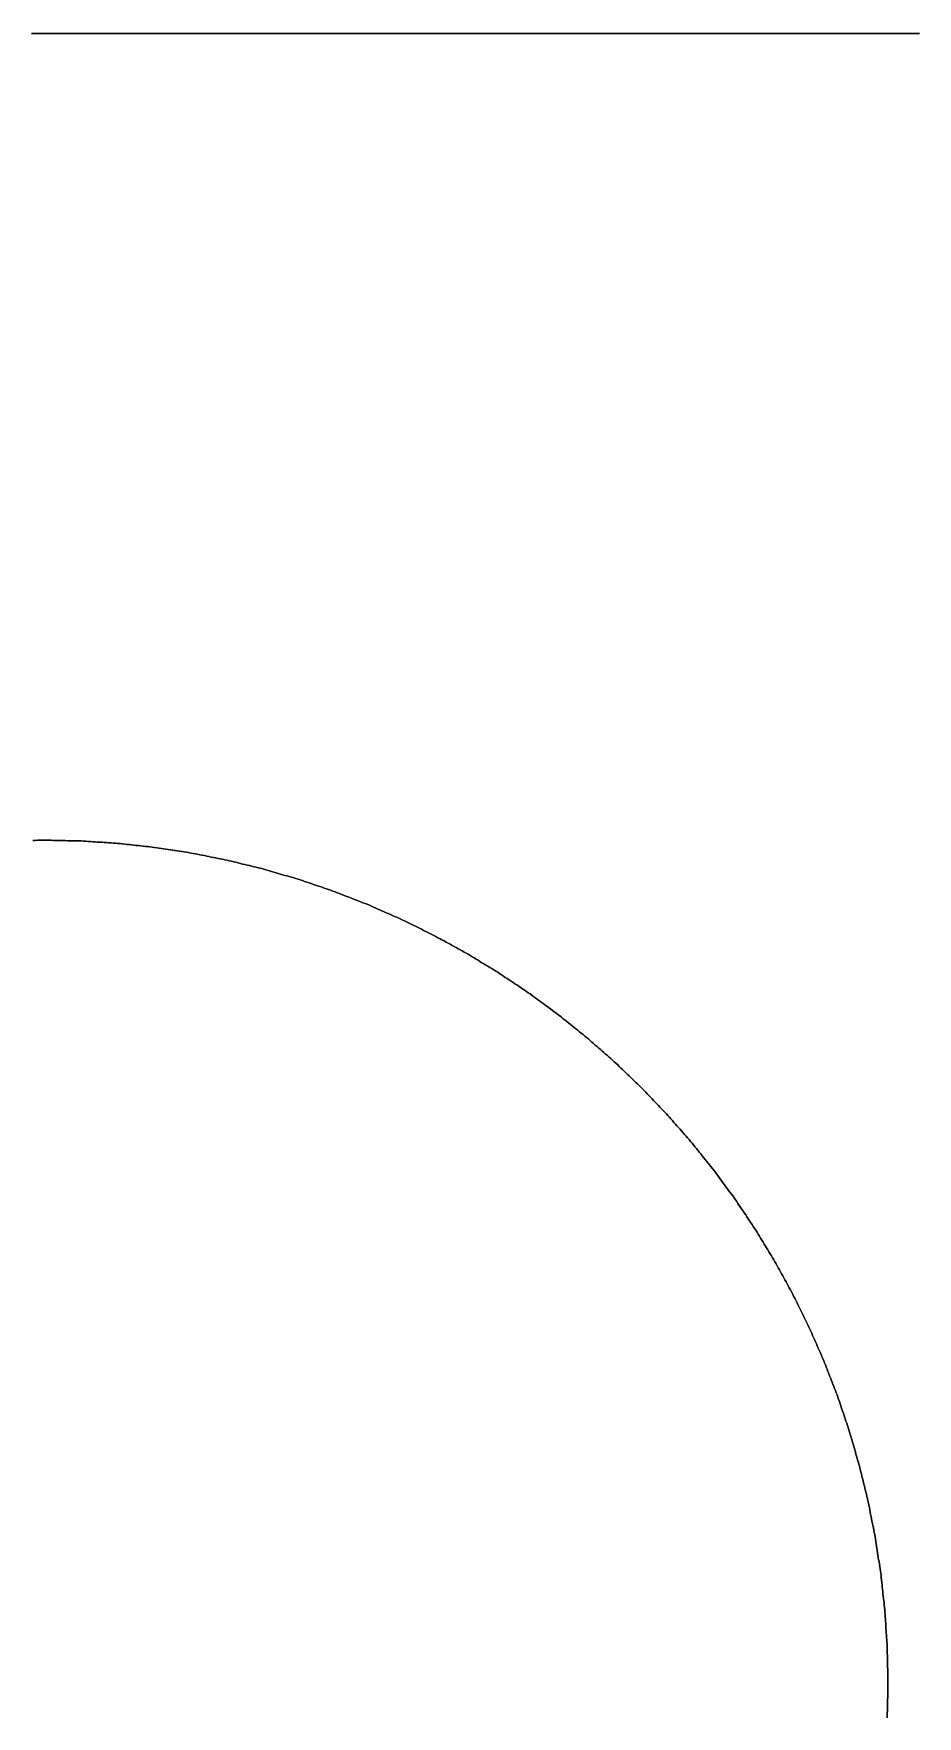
# Model space of a CAD drawing. Header units: millimetres. Extents: x -163 to 163, y 0 to 90.
# Drawn here: x 125.85 to 137.9, y 67.05 to 90 of the extents above; entities that cross this region are included whole.
import ezdxf

# ---------------------------------------------------------------- set-up
doc = ezdxf.new("R2010")
doc.units = ezdxf.units.MM

msp = doc.modelspace()

# ---------------------------------------------------------------- linework, layer by layer
for points in [[(125.824, 90), (125.86, 90), (125.896, 90), (125.933, 90), (125.969, 90), (126.005, 90), (126.041, 90), (126.078, 90), (126.114, 90), (126.15, 90), (126.186, 90), (126.222, 90), (126.259, 90), (126.295, 90), (126.331, 90), (126.368, 90), (126.404, 90), (126.44, 90), (126.476, 90), (126.512, 90), (126.549, 90), (126.585, 90), (126.621, 90), (126.657, 90), (126.694, 90), (126.73, 90), (126.766, 90), (126.802, 90), (126.839, 90), (126.875, 90), (126.911, 90), (126.947, 90), (126.984, 90), (127.02, 90), (127.056, 90), (127.092, 90), (127.129, 90), (127.165, 90), (127.201, 90), (127.237, 90), (127.274, 90), (127.31, 90), (127.346, 90), (127.382, 90), (127.419, 90), (127.455, 90), (127.491, 90), (127.527, 90), (127.564, 90), (127.6, 90), (127.636, 90), (127.672, 90), (127.709, 90), (127.745, 90), (127.781, 90), (127.817, 90), (127.854, 90), (127.89, 90), (127.926, 90), (127.962, 90), (127.999, 90), (128.035, 90), (128.071, 90), (128.108, 90), (128.144, 90), (128.18, 90), (128.216, 90), (128.252, 90), (128.289, 90), (128.325, 90), (128.361, 90), (128.398, 90), (128.434, 90), (128.47, 90), (128.506, 90), (128.542, 90), (128.579, 90), (128.615, 90), (128.651, 90), (128.688, 90), (128.724, 90), (128.76, 90), (128.796, 90), (128.832, 90), (128.869, 90), (128.905, 90), (128.941, 90), (128.977, 90), (129.014, 90), (129.05, 90), (129.086, 90), (129.122, 90), (129.159, 90), (129.195, 90), (129.231, 90), (129.267, 90), (129.304, 90), (129.34, 90), (129.376, 90), (129.412, 90), (129.449, 90), (129.485, 90), (129.521, 90), (129.557, 90), (129.594, 90), (129.63, 90), (129.666, 90), (129.702, 90), (129.739, 90), (129.775, 90), (129.811, 90), (129.847, 90), (129.884, 90), (129.92, 90), (129.956, 90), (129.992, 90), (130.029, 90), (130.065, 90), (130.101, 90), (130.137, 90), (130.174, 90), (130.21, 90), (130.246, 90), (130.282, 90), (130.319, 90), (130.355, 90), (130.391, 90), (130.428, 90), (130.464, 90), (130.5, 90), (130.536, 90), (130.572, 90), (130.609, 90), (130.645, 90), (130.681, 90), (130.718, 90), (130.754, 90), (130.79, 90), (130.826, 90), (130.862, 90), (130.899, 90), (130.935, 90), (130.971, 90), (131.007, 90), (131.044, 90), (131.08, 90), (131.116, 90), (131.152, 90), (131.189, 90), (131.225, 90), (131.261, 90), (131.297, 90), (131.334, 90), (131.37, 90), (131.406, 90), (131.442, 90), (131.479, 90), (131.515, 90), (131.551, 90), (131.587, 90), (131.624, 90), (131.66, 90), (131.696, 90), (131.732, 90), (131.769, 90), (131.805, 90), (131.841, 90), (131.877, 90), (131.914, 90), (131.95, 90), (131.986, 90), (132.022, 90), (132.059, 90), (132.095, 90), (132.131, 90), (132.168, 90), (132.204, 90), (132.24, 90), (132.276, 90), (132.312, 90), (132.349, 90), (132.385, 90), (132.421, 90), (132.458, 90), (132.494, 90), (132.53, 90), (132.566, 90), (132.602, 90), (132.639, 90), (132.675, 90), (132.711, 90), (132.748, 90), (132.784, 90), (132.82, 90), (132.856, 90), (132.892, 90), (132.929, 90), (132.965, 90), (133.001, 90), (133.037, 90), (133.074, 90), (133.11, 90), (133.146, 90), (133.182, 90), (133.219, 90), (133.255, 90), (133.291, 90), (133.327, 90), (133.364, 90), (133.4, 90), (133.436, 90), (133.472, 90), (133.509, 90), (133.545, 90), (133.581, 90), (133.618, 90), (133.654, 90), (133.69, 90), (133.726, 90), (133.762, 90), (133.799, 90), (133.835, 90), (133.871, 90), (133.908, 90), (133.944, 90), (133.98, 90), (134.016, 90), (134.053, 90), (134.089, 90), (134.125, 90), (134.161, 90), (134.198, 90), (134.234, 90), (134.27, 90), (134.306, 90), (134.343, 90), (134.379, 90), (134.415, 90), (134.451, 90), (134.488, 90), (134.524, 90), (134.56, 90), (134.596, 90), (134.632, 90), (134.669, 90), (134.705, 90), (134.741, 90), (134.778, 90), (134.814, 90), (134.85, 90), (134.886, 90), (134.922, 90), (134.959, 90), (134.995, 90), (135.031, 90), (135.067, 90), (135.104, 90), (135.14, 90), (135.176, 90), (135.212, 90), (135.249, 90), (135.285, 90), (135.321, 90), (135.357, 90), (135.394, 90), (135.43, 90), (135.466, 90), (135.502, 90), (135.539, 90), (135.575, 90), (135.611, 90), (135.647, 90), (135.684, 90), (135.72, 90), (135.756, 90), (135.792, 90), (135.829, 90), (135.865, 90), (135.901, 90), (135.938, 90), (135.974, 90), (136.01, 90), (136.046, 90), (136.082, 90), (136.119, 90), (136.155, 90), (136.191, 90), (136.228, 90), (136.264, 90), (136.3, 90), (136.336, 90), (136.373, 90), (136.409, 90), (136.445, 90), (136.481, 90), (136.518, 90), (136.554, 90), (136.59, 90), (136.626, 90), (136.662, 90), (136.699, 90), (136.735, 90), (136.771, 90), (136.808, 90), (136.844, 90), (136.88, 90), (136.916, 90), (136.952, 90), (136.989, 90), (137.025, 90), (137.061, 90), (137.097, 90), (137.134, 90), (137.17, 90), (137.206, 90), (137.242, 90), (137.279, 90), (137.315, 90), (137.351, 90), (137.387, 90), (137.424, 90), (137.46, 90), (137.496, 90), (137.532, 90), (137.569, 90), (137.605, 90), (137.641, 90), (137.678, 90), (137.714, 90), (137.75, 90), (137.786, 90), (137.822, 90), (137.859, 90), (137.895, 90), (137.931, 90)], [(137.931, 90), (137.895, 90), (137.859, 90), (137.822, 90), (137.786, 90), (137.75, 90), (137.714, 90), (137.678, 90), (137.641, 90), (137.605, 90), (137.569, 90), (137.532, 90), (137.496, 90), (137.46, 90), (137.424, 90), (137.387, 90), (137.351, 90), (137.315, 90), (137.279, 90), (137.242, 90), (137.206, 90), (137.17, 90), (137.134, 90), (137.097, 90), (137.061, 90), (137.025, 90), (136.989, 90), (136.952, 90), (136.916, 90), (136.88, 90), (136.844, 90), (136.808, 90), (136.771, 90), (136.735, 90), (136.699, 90), (136.662, 90), (136.626, 90), (136.59, 90), (136.554, 90), (136.518, 90), (136.481, 90), (136.445, 90), (136.409, 90), (136.373, 90), (136.336, 90), (136.3, 90), (136.264, 90), (136.228, 90), (136.191, 90), (136.155, 90), (136.119, 90), (136.082, 90), (136.046, 90), (136.01, 90), (135.974, 90), (135.938, 90), (135.901, 90), (135.865, 90), (135.829, 90), (135.792, 90), (135.756, 90), (135.72, 90), (135.684, 90), (135.647, 90), (135.611, 90), (135.575, 90), (135.539, 90), (135.502, 90), (135.466, 90), (135.43, 90), (135.394, 90), (135.357, 90), (135.321, 90), (135.285, 90), (135.249, 90), (135.212, 90), (135.176, 90), (135.14, 90), (135.104, 90), (135.067, 90), (135.031, 90), (134.995, 90), (134.959, 90), (134.922, 90), (134.886, 90), (134.85, 90), (134.814, 90), (134.778, 90), (134.741, 90), (134.705, 90), (134.669, 90), (134.632, 90), (134.596, 90), (134.56, 90), (134.524, 90), (134.488, 90), (134.451, 90), (134.415, 90), (134.379, 90), (134.343, 90), (134.306, 90), (134.27, 90), (134.234, 90), (134.198, 90), (134.161, 90), (134.125, 90), (134.089, 90), (134.053, 90), (134.016, 90), (133.98, 90), (133.944, 90), (133.908, 90), (133.871, 90), (133.835, 90), (133.799, 90), (133.762, 90), (133.726, 90), (133.69, 90), (133.654, 90), (133.618, 90), (133.581, 90), (133.545, 90), (133.509, 90), (133.472, 90), (133.436, 90), (133.4, 90), (133.364, 90), (133.327, 90), (133.291, 90), (133.255, 90), (133.219, 90), (133.182, 90), (133.146, 90), (133.11, 90), (133.074, 90), (133.037, 90), (133.001, 90), (132.965, 90), (132.929, 90), (132.892, 90), (132.856, 90), (132.82, 90), (132.784, 90), (132.748, 90), (132.711, 90), (132.675, 90), (132.639, 90), (132.602, 90), (132.566, 90), (132.53, 90), (132.494, 90), (132.458, 90), (132.421, 90), (132.385, 90), (132.349, 90), (132.312, 90), (132.276, 90), (132.24, 90), (132.204, 90), (132.168, 90), (132.131, 90), (132.095, 90), (132.059, 90), (132.022, 90), (131.986, 90), (131.95, 90), (131.914, 90), (131.877, 90), (131.841, 90), (131.805, 90), (131.769, 90), (131.732, 90), (131.696, 90), (131.66, 90), (131.624, 90), (131.587, 90), (131.551, 90), (131.515, 90), (131.479, 90), (131.442, 90), (131.406, 90), (131.37, 90), (131.334, 90), (131.297, 90), (131.261, 90), (131.225, 90), (131.189, 90), (131.152, 90), (131.116, 90), (131.08, 90), (131.044, 90), (131.007, 90), (130.971, 90), (130.935, 90), (130.899, 90), (130.862, 90), (130.826, 90), (130.79, 90), (130.754, 90), (130.718, 90), (130.681, 90), (130.645, 90), (130.609, 90), (130.572, 90), (130.536, 90), (130.5, 90), (130.464, 90), (130.428, 90), (130.391, 90), (130.355, 90), (130.319, 90), (130.282, 90), (130.246, 90), (130.21, 90), (130.174, 90), (130.137, 90), (130.101, 90), (130.065, 90), (130.029, 90), (129.992, 90), (129.956, 90), (129.92, 90), (129.884, 90), (129.847, 90), (129.811, 90), (129.775, 90), (129.739, 90), (129.702, 90), (129.666, 90), (129.63, 90), (129.594, 90), (129.557, 90), (129.521, 90), (129.485, 90), (129.449, 90), (129.412, 90), (129.376, 90), (129.34, 90), (129.304, 90), (129.267, 90), (129.231, 90), (129.195, 90), (129.159, 90), (129.122, 90), (129.086, 90), (129.05, 90), (129.014, 90), (128.977, 90), (128.941, 90), (128.905, 90), (128.869, 90), (128.832, 90), (128.796, 90), (128.76, 90), (128.724, 90), (128.688, 90), (128.651, 90), (128.615, 90), (128.579, 90), (128.542, 90), (128.506, 90), (128.47, 90), (128.434, 90), (128.398, 90), (128.361, 90), (128.325, 90), (128.289, 90), (128.252, 90), (128.216, 90), (128.18, 90), (128.144, 90), (128.108, 90), (128.071, 90), (128.035, 90), (127.999, 90), (127.962, 90), (127.926, 90), (127.89, 90), (127.854, 90), (127.817, 90), (127.781, 90), (127.745, 90), (127.709, 90), (127.672, 90), (127.636, 90), (127.6, 90), (127.564, 90), (127.527, 90), (127.491, 90), (127.455, 90), (127.419, 90), (127.382, 90), (127.346, 90), (127.31, 90), (127.274, 90), (127.237, 90), (127.201, 90), (127.165, 90), (127.129, 90), (127.092, 90), (127.056, 90), (127.02, 90), (126.984, 90), (126.947, 90), (126.911, 90), (126.875, 90), (126.839, 90), (126.802, 90), (126.766, 90), (126.73, 90), (126.694, 90), (126.657, 90), (126.621, 90), (126.585, 90), (126.549, 90), (126.512, 90), (126.476, 90), (126.44, 90), (126.404, 90), (126.368, 90), (126.331, 90), (126.295, 90), (126.259, 90), (126.222, 90), (126.186, 90), (126.15, 90), (126.114, 90), (126.078, 90), (126.041, 90), (126.005, 90), (125.969, 90), (125.933, 90), (125.896, 90), (125.86, 90), (125.824, 90)], [(125.843, 78.997), (125.875, 78.997), (125.906, 78.998), (125.937, 78.999), (125.969, 78.999), (126, 79), (126.031, 78.999), (126.063, 78.999), (126.094, 78.998), (126.125, 78.997), (126.157, 78.997), (126.188, 78.996), (126.219, 78.995), (126.251, 78.995), (126.282, 78.994), (126.314, 78.993), (126.345, 78.992), (126.376, 78.992), (126.408, 78.991), (126.439, 78.99), (126.47, 78.99), (126.502, 78.989), (126.533, 78.987), (126.564, 78.985), (126.595, 78.983), (126.627, 78.981), (126.658, 78.979), (126.689, 78.977), (126.721, 78.975), (126.752, 78.973), (126.783, 78.971), (126.815, 78.969), (126.846, 78.966), (126.877, 78.964), (126.908, 78.962), (126.94, 78.96), (126.971, 78.958), (127.002, 78.956), (127.033, 78.953), (127.065, 78.949), (127.096, 78.946), (127.127, 78.943), (127.158, 78.939), (127.189, 78.936), (127.22, 78.932), (127.252, 78.929), (127.283, 78.926), (127.314, 78.922), (127.345, 78.919), (127.376, 78.915), (127.408, 78.912), (127.439, 78.908), (127.47, 78.905), (127.501, 78.902), (127.532, 78.897), (127.563, 78.892), (127.594, 78.887), (127.625, 78.883), (127.656, 78.878), (127.687, 78.873), (127.718, 78.868), (127.749, 78.863), (127.78, 78.859), (127.811, 78.854), (127.842, 78.849), (127.873, 78.844), (127.904, 78.84), (127.935, 78.835), (127.966, 78.83), (127.997, 78.825), (128.028, 78.819), (128.058, 78.813), (128.089, 78.807), (128.12, 78.801), (128.151, 78.795), (128.181, 78.789), (128.212, 78.782), (128.243, 78.776), (128.274, 78.77), (128.305, 78.764), (128.335, 78.758), (128.366, 78.752), (128.397, 78.746), (128.428, 78.74), (128.458, 78.734), (128.489, 78.727), (128.52, 78.72), (128.55, 78.712), (128.58, 78.705), (128.611, 78.698), (128.641, 78.69), (128.672, 78.683), (128.702, 78.675), (128.733, 78.668), (128.763, 78.66), (128.794, 78.653), (128.824, 78.645), (128.855, 78.638), (128.885, 78.631), (128.915, 78.623), (128.946, 78.616), (128.976, 78.608), (129.007, 78.599), (129.037, 78.591), (129.067, 78.582), (129.097, 78.573), (129.127, 78.564), (129.157, 78.555), (129.187, 78.547), (129.217, 78.538), (129.247, 78.529), (129.277, 78.52), (129.308, 78.512), (129.338, 78.503), (129.368, 78.494), (129.398, 78.485), (129.428, 78.477), (129.458, 78.468), (129.488, 78.458), (129.518, 78.448), (129.547, 78.438), (129.577, 78.427), (129.607, 78.417), (129.636, 78.407), (129.666, 78.397), (129.696, 78.387), (129.725, 78.377), (129.755, 78.367), (129.785, 78.357), (129.814, 78.347), (129.844, 78.337), (129.874, 78.327), (129.904, 78.317), (129.933, 78.306), (129.962, 78.295), (129.992, 78.284), (130.021, 78.272), (130.05, 78.261), (130.079, 78.25), (130.109, 78.238), (130.138, 78.227), (130.167, 78.216), (130.196, 78.204), (130.225, 78.193), (130.255, 78.181), (130.284, 78.17), (130.313, 78.159), (130.342, 78.147), (130.372, 78.136), (130.401, 78.125), (130.43, 78.112), (130.458, 78.099), (130.487, 78.087), (130.516, 78.074), (130.544, 78.061), (130.573, 78.049), (130.602, 78.036), (130.63, 78.024), (130.659, 78.011), (130.688, 77.998), (130.717, 77.986), (130.745, 77.973), (130.774, 77.96), (130.803, 77.948), (130.831, 77.935), (130.86, 77.923), (130.888, 77.909), (130.916, 77.895), (130.944, 77.881), (130.973, 77.867), (131.001, 77.853), (131.029, 77.839), (131.057, 77.825), (131.085, 77.812), (131.113, 77.798), (131.141, 77.784), (131.169, 77.77), (131.198, 77.756), (131.226, 77.742), (131.254, 77.728), (131.282, 77.714), (131.31, 77.701), (131.338, 77.686), (131.365, 77.67), (131.393, 77.655), (131.42, 77.64), (131.448, 77.625), (131.475, 77.61), (131.503, 77.595), (131.53, 77.58), (131.558, 77.565), (131.585, 77.55), (131.613, 77.535), (131.64, 77.52), (131.668, 77.505), (131.695, 77.489), (131.723, 77.474), (131.75, 77.459), (131.777, 77.443), (131.804, 77.427), (131.83, 77.41), (131.857, 77.394), (131.884, 77.378), (131.911, 77.362), (131.938, 77.345), (131.964, 77.329), (131.991, 77.313), (132.018, 77.297), (132.045, 77.28), (132.072, 77.264), (132.099, 77.248), (132.125, 77.232), (132.152, 77.215), (132.179, 77.199), (132.205, 77.182), (132.231, 77.164), (132.257, 77.147), (132.283, 77.129), (132.309, 77.112), (132.335, 77.094), (132.361, 77.077), (132.388, 77.06), (132.414, 77.042), (132.44, 77.025), (132.466, 77.007), (132.492, 76.99), (132.518, 76.973), (132.544, 76.955), (132.57, 76.938), (132.596, 76.92), (132.621, 76.902), (132.647, 76.883), (132.672, 76.865), (132.697, 76.846), (132.723, 76.828), (132.748, 76.809), (132.773, 76.79), (132.798, 76.772), (132.824, 76.753), (132.849, 76.735), (132.874, 76.716), (132.9, 76.698), (132.925, 76.679), (132.95, 76.661), (132.975, 76.642), (133.001, 76.624), (133.025, 76.604), (133.05, 76.584), (133.074, 76.565), (133.099, 76.545), (133.123, 76.525), (133.147, 76.506), (133.172, 76.486), (133.196, 76.467), (133.221, 76.447), (133.245, 76.427), (133.27, 76.408), (133.294, 76.388), (133.319, 76.368), (133.343, 76.349), (133.368, 76.329), (133.392, 76.31), (133.416, 76.289), (133.439, 76.268), (133.463, 76.247), (133.486, 76.227), (133.51, 76.206), (133.534, 76.185), (133.557, 76.165), (133.581, 76.144), (133.604, 76.123), (133.628, 76.103), (133.651, 76.082), (133.675, 76.061), (133.699, 76.041), (133.722, 76.02), (133.746, 75.999), (133.769, 75.979), (133.792, 75.957), (133.815, 75.935), (133.837, 75.914), (133.86, 75.892), (133.883, 75.87), (133.905, 75.849), (133.928, 75.827), (133.951, 75.805), (133.973, 75.784), (133.996, 75.762), (134.018, 75.74), (134.041, 75.718), (134.064, 75.697), (134.086, 75.675), (134.109, 75.653), (134.132, 75.632), (134.153, 75.609), (134.175, 75.586), (134.197, 75.564), (134.218, 75.541), (134.24, 75.518), (134.262, 75.496), (134.284, 75.473), (134.305, 75.451), (134.327, 75.428), (134.349, 75.405), (134.37, 75.383), (134.392, 75.36), (134.414, 75.337), (134.435, 75.315), (134.457, 75.292), (134.479, 75.269), (134.499, 75.246), (134.52, 75.222), (134.541, 75.199), (134.561, 75.175), (134.582, 75.151), (134.603, 75.128), (134.623, 75.104), (134.644, 75.081), (134.665, 75.057), (134.685, 75.034), (134.706, 75.01), (134.727, 74.986), (134.747, 74.963), (134.768, 74.939), (134.789, 74.916), (134.81, 74.892), (134.829, 74.868), (134.849, 74.843), (134.868, 74.819), (134.888, 74.794), (134.908, 74.77), (134.927, 74.745), (134.947, 74.721), (134.967, 74.696), (134.986, 74.672), (135.006, 74.647), (135.025, 74.623), (135.045, 74.599), (135.065, 74.574), (135.084, 74.55), (135.104, 74.525), (135.124, 74.501), (135.142, 74.475), (135.161, 74.45), (135.179, 74.425), (135.198, 74.4), (135.216, 74.374), (135.235, 74.349), (135.253, 74.324), (135.272, 74.298), (135.29, 74.273), (135.309, 74.248), (135.328, 74.223), (135.346, 74.197), (135.365, 74.172), (135.383, 74.147), (135.402, 74.121), (135.42, 74.096), (135.438, 74.07), (135.455, 74.044), (135.473, 74.018), (135.49, 73.992), (135.507, 73.966), (135.525, 73.94), (135.542, 73.914), (135.56, 73.888), (135.577, 73.861), (135.594, 73.835), (135.612, 73.809), (135.629, 73.783), (135.647, 73.757), (135.664, 73.731), (135.682, 73.705), (135.699, 73.679), (135.715, 73.652), (135.732, 73.625), (135.748, 73.599), (135.764, 73.572), (135.78, 73.545), (135.797, 73.518), (135.813, 73.491), (135.829, 73.464), (135.845, 73.438), (135.862, 73.411), (135.878, 73.384), (135.894, 73.357), (135.91, 73.33), (135.927, 73.304), (135.943, 73.277), (135.959, 73.25), (135.974, 73.223), (135.989, 73.195), (136.005, 73.168), (136.02, 73.14), (136.035, 73.113), (136.05, 73.085), (136.065, 73.058), (136.08, 73.03), (136.095, 73.003), (136.11, 72.975), (136.125, 72.948), (136.14, 72.92), (136.155, 72.893), (136.17, 72.865), (136.186, 72.838), (136.201, 72.81), (136.214, 72.782), (136.228, 72.754), (136.242, 72.726), (136.256, 72.698), (136.27, 72.669), (136.284, 72.641), (136.298, 72.613), (136.312, 72.585), (136.325, 72.557), (136.339, 72.529), (136.353, 72.501), (136.367, 72.473), (136.381, 72.444), (136.395, 72.416), (136.409, 72.388), (136.423, 72.36), (136.435, 72.331), (136.448, 72.303), (136.46, 72.274), (136.473, 72.245), (136.486, 72.217), (136.498, 72.188), (136.511, 72.159), (136.524, 72.13), (136.536, 72.102), (136.549, 72.073), (136.561, 72.044), (136.574, 72.016), (136.587, 71.987), (136.599, 71.958), (136.612, 71.93), (136.625, 71.901), (136.636, 71.872), (136.647, 71.842), (136.659, 71.813), (136.67, 71.784), (136.681, 71.755), (136.693, 71.725), (136.704, 71.696), (136.716, 71.667), (136.727, 71.638), (136.738, 71.609), (136.75, 71.579), (136.761, 71.55), (136.772, 71.521), (136.784, 71.492), (136.795, 71.462), (136.806, 71.433), (136.817, 71.404), (136.827, 71.374), (136.837, 71.344), (136.847, 71.314), (136.857, 71.285), (136.867, 71.255), (136.877, 71.225), (136.887, 71.196), (136.897, 71.166), (136.907, 71.136), (136.917, 71.107), (136.927, 71.077), (136.938, 71.047), (136.948, 71.018), (136.958, 70.988), (136.968, 70.958), (136.977, 70.928), (136.985, 70.898), (136.994, 70.868), (137.003, 70.838), (137.012, 70.808), (137.02, 70.777), (137.029, 70.747), (137.038, 70.717), (137.047, 70.687), (137.055, 70.657), (137.064, 70.627), (137.073, 70.597), (137.082, 70.567), (137.091, 70.537), (137.099, 70.507), (137.108, 70.476), (137.116, 70.446), (137.123, 70.415), (137.131, 70.385), (137.138, 70.355), (137.145, 70.324), (137.153, 70.294), (137.16, 70.263), (137.168, 70.233), (137.175, 70.202), (137.183, 70.172), (137.19, 70.141), (137.198, 70.111), (137.205, 70.08), (137.212, 70.05), (137.22, 70.02), (137.227, 69.989), (137.234, 69.958), (137.24, 69.928), (137.246, 69.897), (137.252, 69.866), (137.258, 69.835), (137.264, 69.805), (137.27, 69.774), (137.276, 69.743), (137.282, 69.712), (137.289, 69.681), (137.295, 69.651), (137.301, 69.62), (137.307, 69.589), (137.313, 69.558), (137.319, 69.528), (137.325, 69.497), (137.33, 69.466), (137.335, 69.435), (137.34, 69.404), (137.344, 69.373), (137.349, 69.342), (137.354, 69.311), (137.359, 69.28), (137.363, 69.249), (137.368, 69.218), (137.373, 69.187), (137.378, 69.156), (137.383, 69.125), (137.387, 69.094), (137.392, 69.063), (137.397, 69.032), (137.402, 69.001), (137.405, 68.97), (137.408, 68.939), (137.412, 68.908), (137.415, 68.876), (137.419, 68.845), (137.422, 68.814), (137.426, 68.783), (137.429, 68.752), (137.432, 68.72), (137.436, 68.689), (137.439, 68.658), (137.443, 68.627), (137.446, 68.596), (137.449, 68.565), (137.453, 68.533), (137.456, 68.502), (137.458, 68.471), (137.46, 68.44), (137.462, 68.408), (137.464, 68.377), (137.466, 68.346), (137.469, 68.315), (137.471, 68.283), (137.473, 68.252), (137.475, 68.221), (137.477, 68.189), (137.479, 68.158), (137.481, 68.127), (137.483, 68.095), (137.485, 68.064), (137.487, 68.033), (137.489, 68.002), (137.49, 67.97), (137.49, 67.939), (137.491, 67.908), (137.492, 67.876), (137.492, 67.845), (137.493, 67.814), (137.494, 67.782), (137.495, 67.751), (137.495, 67.719), (137.496, 67.688), (137.497, 67.657), (137.497, 67.625), (137.498, 67.594), (137.499, 67.563), (137.499, 67.531), (137.5, 67.5), (137.499, 67.531), (137.499, 67.563), (137.498, 67.594), (137.497, 67.625), (137.497, 67.657), (137.496, 67.688), (137.495, 67.719), (137.495, 67.751), (137.494, 67.782), (137.493, 67.814), (137.492, 67.845), (137.492, 67.876), (137.491, 67.908), (137.49, 67.939), (137.49, 67.97), (137.489, 68.002), (137.487, 68.033), (137.485, 68.064), (137.483, 68.095), (137.481, 68.127), (137.479, 68.158), (137.477, 68.189), (137.475, 68.221), (137.473, 68.252), (137.471, 68.283), (137.469, 68.315), (137.466, 68.346), (137.464, 68.377), (137.462, 68.408), (137.46, 68.44), (137.458, 68.471), (137.456, 68.502), (137.453, 68.533), (137.449, 68.565), (137.446, 68.596), (137.443, 68.627), (137.439, 68.658), (137.436, 68.689), (137.432, 68.72), (137.429, 68.752), (137.426, 68.783), (137.422, 68.814), (137.419, 68.845), (137.415, 68.876), (137.412, 68.908), (137.408, 68.939), (137.405, 68.97), (137.402, 69.001), (137.397, 69.032), (137.392, 69.063), (137.387, 69.094), (137.383, 69.125), (137.378, 69.156), (137.373, 69.187), (137.368, 69.218), (137.363, 69.249), (137.359, 69.28), (137.354, 69.311), (137.349, 69.342), (137.344, 69.373), (137.34, 69.404), (137.335, 69.435), (137.33, 69.466), (137.325, 69.497), (137.319, 69.528), (137.313, 69.558), (137.307, 69.589), (137.301, 69.62), (137.295, 69.651), (137.289, 69.681), (137.282, 69.712), (137.276, 69.743), (137.27, 69.774), (137.264, 69.805), (137.258, 69.835), (137.252, 69.866), (137.246, 69.897), (137.24, 69.928), (137.234, 69.958), (137.227, 69.989), (137.22, 70.02), (137.212, 70.05), (137.205, 70.08), (137.198, 70.111), (137.19, 70.141), (137.183, 70.172), (137.175, 70.202), (137.168, 70.233), (137.16, 70.263), (137.153, 70.294), (137.145, 70.324), (137.138, 70.355), (137.131, 70.385), (137.123, 70.415), (137.116, 70.446), (137.108, 70.476), (137.099, 70.507), (137.091, 70.537), (137.082, 70.567), (137.073, 70.597), (137.064, 70.627), (137.055, 70.657), (137.047, 70.687), (137.038, 70.717), (137.029, 70.747), (137.02, 70.777), (137.012, 70.808), (137.003, 70.838), (136.994, 70.868), (136.985, 70.898), (136.977, 70.928), (136.968, 70.958), (136.958, 70.988), (136.948, 71.018), (136.938, 71.047), (136.927, 71.077), (136.917, 71.107), (136.907, 71.136), (136.897, 71.166), (136.887, 71.196), (136.877, 71.225), (136.867, 71.255), (136.857, 71.285), (136.847, 71.314), (136.837, 71.344), (136.827, 71.374), (136.817, 71.404), (136.806, 71.433), (136.795, 71.462), (136.784, 71.492), (136.772, 71.521), (136.761, 71.55), (136.75, 71.579), (136.738, 71.609), (136.727, 71.638), (136.716, 71.667), (136.704, 71.696), (136.693, 71.725), (136.681, 71.755), (136.67, 71.784), (136.659, 71.813), (136.647, 71.842), (136.636, 71.872), (136.625, 71.901), (136.612, 71.93), (136.599, 71.958), (136.587, 71.987), (136.574, 72.016), (136.561, 72.044), (136.549, 72.073), (136.536, 72.102), (136.524, 72.13), (136.511, 72.159), (136.498, 72.188), (136.486, 72.217), (136.473, 72.245), (136.46, 72.274), (136.448, 72.303), (136.435, 72.331), (136.423, 72.36), (136.409, 72.388), (136.395, 72.416), (136.381, 72.444), (136.367, 72.473), (136.353, 72.501), (136.339, 72.529), (136.325, 72.557), (136.312, 72.585), (136.298, 72.613), (136.284, 72.641), (136.27, 72.669), (136.256, 72.698), (136.242, 72.726), (136.228, 72.754), (136.214, 72.782), (136.201, 72.81), (136.186, 72.838), (136.17, 72.865), (136.155, 72.893), (136.14, 72.92), (136.125, 72.948), (136.11, 72.975), (136.095, 73.003), (136.08, 73.03), (136.065, 73.058), (136.05, 73.085), (136.035, 73.113), (136.02, 73.14), (136.005, 73.168), (135.989, 73.195), (135.974, 73.223), (135.959, 73.25), (135.943, 73.277), (135.927, 73.304), (135.91, 73.33), (135.894, 73.357), (135.878, 73.384), (135.862, 73.411), (135.845, 73.438), (135.829, 73.464), (135.813, 73.491), (135.797, 73.518), (135.78, 73.545), (135.764, 73.572), (135.748, 73.599), (135.732, 73.625), (135.715, 73.652), (135.699, 73.679), (135.682, 73.705), (135.664, 73.731), (135.647, 73.757), (135.629, 73.783), (135.612, 73.809), (135.594, 73.835), (135.577, 73.861), (135.56, 73.888), (135.542, 73.914), (135.525, 73.94), (135.507, 73.966), (135.49, 73.992), (135.473, 74.018), (135.455, 74.044), (135.438, 74.07), (135.42, 74.096), (135.402, 74.121), (135.383, 74.147), (135.365, 74.172), (135.346, 74.197), (135.328, 74.223), (135.309, 74.248), (135.29, 74.273), (135.272, 74.298), (135.253, 74.324), (135.235, 74.349), (135.216, 74.374), (135.198, 74.4), (135.179, 74.425), (135.161, 74.45), (135.142, 74.475), (135.124, 74.501), (135.104, 74.525), (135.084, 74.55), (135.065, 74.574), (135.045, 74.599), (135.025, 74.623), (135.006, 74.647), (134.986, 74.672), (134.967, 74.696), (134.947, 74.721), (134.927, 74.745), (134.908, 74.77), (134.888, 74.794), (134.868, 74.819), (134.849, 74.843), (134.829, 74.868), (134.81, 74.892), (134.789, 74.916), (134.768, 74.939), (134.747, 74.963), (134.727, 74.986), (134.706, 75.01), (134.685, 75.034), (134.665, 75.057), (134.644, 75.081), (134.623, 75.104), (134.603, 75.128), (134.582, 75.151), (134.561, 75.175), (134.541, 75.199), (134.52, 75.222), (134.499, 75.246), (134.479, 75.269), (134.457, 75.292), (134.435, 75.315), (134.414, 75.337), (134.392, 75.36), (134.37, 75.383), (134.349, 75.405), (134.327, 75.428), (134.305, 75.451), (134.284, 75.473), (134.262, 75.496), (134.24, 75.518), (134.218, 75.541), (134.197, 75.564), (134.175, 75.586), (134.153, 75.609), (134.132, 75.632), (134.109, 75.653), (134.086, 75.675), (134.064, 75.697), (134.041, 75.718), (134.018, 75.74), (133.996, 75.762), (133.973, 75.784), (133.951, 75.805), (133.928, 75.827), (133.905, 75.849), (133.883, 75.87), (133.86, 75.892), (133.837, 75.914), (133.815, 75.935), (133.792, 75.957), (133.769, 75.979), (133.746, 75.999), (133.722, 76.02), (133.699, 76.041), (133.675, 76.061), (133.651, 76.082), (133.628, 76.103), (133.604, 76.123), (133.581, 76.144), (133.557, 76.165), (133.534, 76.185), (133.51, 76.206), (133.486, 76.227), (133.463, 76.247), (133.439, 76.268), (133.416, 76.289), (133.392, 76.31), (133.368, 76.329), (133.343, 76.349), (133.319, 76.368), (133.294, 76.388), (133.27, 76.408), (133.245, 76.427), (133.221, 76.447), (133.196, 76.467), (133.172, 76.486), (133.147, 76.506), (133.123, 76.525), (133.099, 76.545), (133.074, 76.565), (133.05, 76.584), (133.025, 76.604), (133.001, 76.624), (132.975, 76.642), (132.95, 76.661), (132.925, 76.679), (132.9, 76.698), (132.874, 76.716), (132.849, 76.735), (132.824, 76.753), (132.798, 76.772), (132.773, 76.79), (132.748, 76.809), (132.723, 76.828), (132.697, 76.846), (132.672, 76.865), (132.647, 76.883), (132.621, 76.902), (132.596, 76.92), (132.57, 76.938), (132.544, 76.955), (132.518, 76.973), (132.492, 76.99), (132.466, 77.007), (132.44, 77.025), (132.414, 77.042), (132.388, 77.06), (132.361, 77.077), (132.335, 77.094), (132.309, 77.112), (132.283, 77.129), (132.257, 77.147), (132.231, 77.164), (132.205, 77.182), (132.179, 77.199), (132.152, 77.215), (132.125, 77.232), (132.099, 77.248), (132.072, 77.264), (132.045, 77.28), (132.018, 77.297), (131.991, 77.313), (131.964, 77.329), (131.938, 77.345), (131.911, 77.362), (131.884, 77.378), (131.857, 77.394), (131.83, 77.41), (131.804, 77.427), (131.777, 77.443), (131.75, 77.459), (131.723, 77.474), (131.695, 77.489), (131.668, 77.505), (131.64, 77.52), (131.613, 77.535), (131.585, 77.55), (131.558, 77.565), (131.53, 77.58), (131.503, 77.595), (131.475, 77.61), (131.448, 77.625), (131.42, 77.64), (131.393, 77.655), (131.365, 77.67), (131.338, 77.686), (131.31, 77.701), (131.282, 77.714), (131.254, 77.728), (131.226, 77.742), (131.198, 77.756), (131.169, 77.77), (131.141, 77.784), (131.113, 77.798), (131.085, 77.812), (131.057, 77.825), (131.029, 77.839), (131.001, 77.853), (130.973, 77.867), (130.944, 77.881), (130.916, 77.895), (130.888, 77.909), (130.86, 77.923), (130.831, 77.935), (130.803, 77.948), (130.774, 77.96), (130.745, 77.973), (130.717, 77.986), (130.688, 77.998), (130.659, 78.011), (130.63, 78.024), (130.602, 78.036), (130.573, 78.049), (130.544, 78.061), (130.516, 78.074), (130.487, 78.087), (130.458, 78.099), (130.43, 78.112), (130.401, 78.125), (130.372, 78.136), (130.342, 78.147), (130.313, 78.159), (130.284, 78.17), (130.255, 78.181), (130.225, 78.193), (130.196, 78.204), (130.167, 78.216), (130.138, 78.227), (130.109, 78.238), (130.079, 78.25), (130.05, 78.261), (130.021, 78.272), (129.992, 78.284), (129.962, 78.295), (129.933, 78.306), (129.904, 78.317), (129.874, 78.327), (129.844, 78.337), (129.814, 78.347), (129.785, 78.357), (129.755, 78.367), (129.725, 78.377), (129.696, 78.387), (129.666, 78.397), (129.636, 78.407), (129.607, 78.417), (129.577, 78.427), (129.547, 78.438), (129.518, 78.448), (129.488, 78.458), (129.458, 78.468), (129.428, 78.477), (129.398, 78.485), (129.368, 78.494), (129.338, 78.503), (129.308, 78.512), (129.277, 78.52), (129.247, 78.529), (129.217, 78.538), (129.187, 78.547), (129.157, 78.555), (129.127, 78.564), (129.097, 78.573), (129.067, 78.582), (129.037, 78.591), (129.007, 78.599), (128.976, 78.608), (128.946, 78.616), (128.915, 78.623), (128.885, 78.631), (128.855, 78.638), (128.824, 78.645), (128.794, 78.653), (128.763, 78.66), (128.733, 78.668), (128.702, 78.675), (128.672, 78.683), (128.641, 78.69), (128.611, 78.698), (128.58, 78.705), (128.55, 78.712), (128.52, 78.72), (128.489, 78.727), (128.458, 78.734), (128.428, 78.74), (128.397, 78.746), (128.366, 78.752), (128.335, 78.758), (128.305, 78.764), (128.274, 78.77), (128.243, 78.776), (128.212, 78.782), (128.181, 78.789), (128.151, 78.795), (128.12, 78.801), (128.089, 78.807), (128.058, 78.813), (128.028, 78.819), (127.997, 78.825), (127.966, 78.83), (127.935, 78.835), (127.904, 78.84), (127.873, 78.844), (127.842, 78.849), (127.811, 78.854), (127.78, 78.859), (127.749, 78.863), (127.718, 78.868), (127.687, 78.873), (127.656, 78.878), (127.625, 78.883), (127.594, 78.887), (127.563, 78.892), (127.532, 78.897), (127.501, 78.902), (127.47, 78.905), (127.439, 78.908), (127.408, 78.912), (127.376, 78.915), (127.345, 78.919), (127.314, 78.922), (127.283, 78.926), (127.252, 78.929), (127.22, 78.932), (127.189, 78.936), (127.158, 78.939), (127.127, 78.943), (127.096, 78.946), (127.065, 78.949), (127.033, 78.953), (127.002, 78.956), (126.971, 78.958), (126.94, 78.96), (126.908, 78.962), (126.877, 78.964), (126.846, 78.966), (126.815, 78.969), (126.783, 78.971), (126.752, 78.973), (126.721, 78.975), (126.689, 78.977), (126.658, 78.979), (126.627, 78.981), (126.595, 78.983), (126.564, 78.985), (126.533, 78.987), (126.502, 78.989), (126.47, 78.99), (126.439, 78.99), (126.408, 78.991), (126.376, 78.992), (126.345, 78.992), (126.314, 78.993), (126.282, 78.994), (126.251, 78.995), (126.219, 78.995), (126.188, 78.996), (126.157, 78.997), (126.125, 78.997), (126.094, 78.998), (126.063, 78.999), (126.031, 78.999), (126, 79), (125.969, 78.999), (125.937, 78.999), (125.906, 78.998), (125.875, 78.997), (125.843, 78.997)], [(137.49, 67.03), (137.49, 67.061), (137.491, 67.092), (137.492, 67.124), (137.492, 67.155), (137.493, 67.186), (137.494, 67.218), (137.495, 67.249), (137.495, 67.281), (137.496, 67.312), (137.497, 67.343), (137.497, 67.375), (137.498, 67.406), (137.499, 67.437), (137.499, 67.469), (137.5, 67.5), (137.499, 67.469), (137.499, 67.437), (137.498, 67.406), (137.497, 67.375), (137.497, 67.343), (137.496, 67.312), (137.495, 67.281), (137.495, 67.249), (137.494, 67.218), (137.493, 67.186), (137.492, 67.155), (137.492, 67.124), (137.491, 67.092), (137.49, 67.061), (137.49, 67.03)]]:
    msp.add_lwpolyline(points)

doc.saveas('drawing.dxf')
